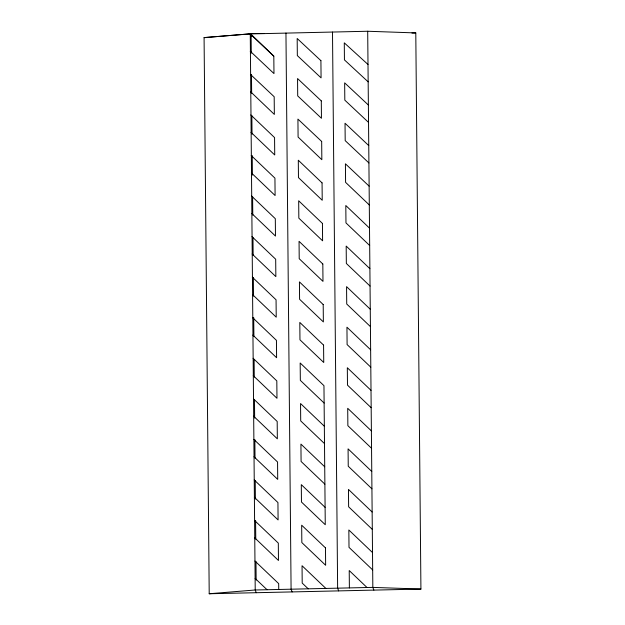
<?xml version="1.0" encoding="UTF-8"?>
<svg xmlns="http://www.w3.org/2000/svg" width="625" height="625" viewBox="0 0 625 625"><rect width="100%" height="100%" fill="white"/><g stroke="black" fill="none" stroke-linecap="round" stroke-linejoin="round"><path stroke-width="0.94" d="M249.297 33.945L367.695 31.25L415.789 32.93L420.922 589.07L209.211 593.75L204.078 37.609L250.078 33.852L273.812 56.195L273.977 73.578L250.242 51.227M209.211 593.75L255.211 589.992L372.828 587.391L420.922 589.07M250.586 33.836L204.078 37.609L209.844 37.484M264.594 33.531L250.258 33.531L251.125 36.57L253.062 36.523M411.945 33.016L415.789 32.93M368.008 64.484L344.281 42.852L344.438 59.891L368.164 81.859M368.375 105.031L344.656 82.859L344.812 100.148L368.539 122.414M368.75 145.586L345.031 123.25L345.195 140.633L368.914 162.961M250.453 74.398L274.188 96.75L274.352 114.414L250.617 91.781M369.125 186.141L345.414 163.805L345.586 182.352L369.305 204.961M255.109 578.406L267.055 589.727M250.828 114.953L274.57 137.586L274.727 154.969L250.992 132.336M369.516 228.141L345.805 205.523L345.969 222.906L369.672 245.516M251.203 155.508L274.938 178.141L275.102 195.523L251.367 172.883M369.891 268.688L346.18 246.078L346.344 263.461L370.047 286.07M251.578 196.055L275.312 218.695L275.477 236.07L251.742 213.438M370.266 309.242L346.562 286.641L346.727 304.023L370.422 326.617M251.953 236.609L275.688 259.242L275.852 276.625L252.117 253.984M370.641 349.797L346.945 327.195L347.102 344.578L370.797 367.172M252.328 277.164L276.062 299.797L276.227 317.18L252.484 294.539M371.008 390.344L347.32 367.75L347.484 385.133L371.172 407.727M252.703 317.711L276.438 340.352L276.602 357.727L252.859 335.094M371.383 430.898L347.703 408.312L347.867 425.695L371.547 448.273M324.125 403.055L300.336 380.367L300.172 362.984L323.961 385.672L325.266 524.727L301.461 502.023L301.297 484.641L325.102 507.344M253.078 358.266L276.812 380.898L276.977 398.281L253.234 375.641M324.344 426.227L300.547 403.539L300.711 420.922L324.508 443.609M371.758 471.453L348.078 448.867L348.242 466.25L371.922 488.828M253.453 398.82L277.188 421.453L277.344 438.836L253.609 416.195M324.719 466.789L300.922 444.094L301.086 461.469L324.883 484.164M372.133 512L348.461 489.422L348.625 506.805L372.297 529.383M253.82 439.367L277.562 462.008L277.719 479.383L253.984 456.75M372.508 552.555L348.844 529.984L349.008 547.367L372.672 569.93M254.195 479.922L277.938 502.555L278.094 519.938L254.359 497.297M367.023 587.523L349.219 570.539L349.383 587.914M254.57 520.477L278.312 543.102L278.469 560.469L254.734 537.852M325.859 588.43L302.047 565.727L302.203 583.094L308.219 588.82M254.945 561.023L278.68 583.617L278.734 589.469M273.812 56.117L250.258 33.531L255.219 590.016L256.258 592.711M367.695 31.25L372.836 587.414L373.875 590.109M338.664 590.891L337.633 588.188L332.5 32.062M292.133 591.922L291.086 589.195L285.953 33.055M251.125 36.57L251.281 53.156M251.477 74.617L251.648 93.156M251.852 115.602L252.023 134.141M252.227 155.602L252.406 175.117M252.602 196.578L252.773 215.117M252.984 237.562L253.141 255.125M253.352 277.562L253.523 296.102M253.719 317.57L253.891 336.102M254.109 359.523L254.266 377.086M254.477 399.523L254.648 418.062M254.844 439.531L255.016 458.063M255.227 480.508L255.391 499.047M255.594 520.508L255.766 539.047M255.969 561.492L256.141 580.023M320.914 60.672L297.18 38.484L297.336 55.602L321.078 77.875L320.914 60.672M321.297 100.898L297.547 78.547L297.711 95.922L321.453 118.281L321.297 100.898M321.672 141.453L297.922 119.094L298.094 137.055L321.844 159.711L321.672 141.453M322.062 182.883L298.305 160.227L298.461 177.609L322.227 200.266L322.062 182.883M322.445 223.438L298.68 200.781L298.836 218.156L322.602 240.82L322.445 223.438M322.82 264L299.055 241.328L299.211 258.711L322.984 281.383L322.82 264M323.203 304.555L299.43 281.883L299.586 299.266L323.367 321.938L323.203 304.555M323.578 345.109L299.805 322.438L299.961 339.812L323.742 362.492L323.578 345.109M325.484 547.898L301.672 525.195L301.836 542.57L325.641 565.273L325.484 547.898"/></g></svg>
